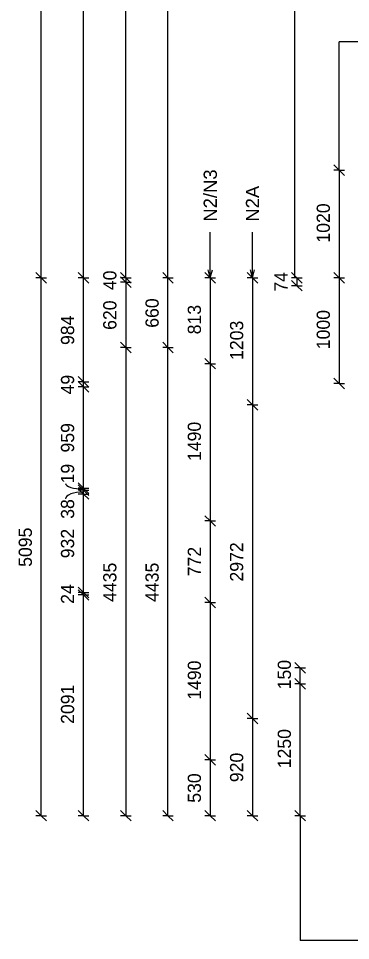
# Model space of a CAD drawing. Header units: millimetres. Extents: x -10946 to 4944, y -2802 to 10650.
# Drawn here: x -10946 to -7804, y -2578 to 6158 of the extents above; entities that cross this region are included whole.
import ezdxf

# ---------------------------------------------------------------- set-up
doc = ezdxf.new("R2010")
doc.units = ezdxf.units.MM
for name, color, linetype, lineweight in [('A-ANNO-DIMS', 211, 'Continuous', 9), ('A-ANNO-DIMS-50', 211, 'Continuous', 9), ('A-DETL-MBND', 5, 'Continuous', 18), ('G-ANNO-TEXT', 231, 'Continuous', 9)]:
    doc.layers.add(name, color=color, linetype=linetype, lineweight=lineweight)
doc.styles.add('Arial_1', font='arial.ttf', dxfattribs={"height": 125})
doc.styles.add('Nirmala UI Semilight', font='NirmalaS.ttf', dxfattribs={"height": 125})
doc.dimstyles.new('Arrow_Filled_-_2_5_NI_UI', dxfattribs={"dimscale": 304.8, "dimtxt": 130.920493, "dimasz": 0.328084, "dimexe": 0.164042, "dimexo": 0.0625, "dimgap": 0.164042, "dimtad": 1, "dimdec": 4, "dimzin": 0, "dimdsep": 46, "dimtxsty": 'Nirmala UI Semilight', "dimblk1": 'OBLIQUE', "dimblk2": 'OBLIQUE', "dimsah": 1, "dimcen": 0.09, "dimazin": 0, "dimtfac": 1, "dimtdec": 4, "dimtix": 1, "dimtmove": 0, "dimatfit": 3, "dimfxl": 0.164042, "dimfxlon": 1, "dimtvp": 1, "dimtolj": 1, "dimtzin": 0, "dimarcsym": 2})
doc.dimstyles.new('Arrow_Filled_-_2_5_NI_UI_2', dxfattribs={"dimscale": 304.8, "dimtxt": 130.920493, "dimasz": 0.328084, "dimexe": 0.164042, "dimexo": 0.0625, "dimgap": 0.164042, "dimtad": 1, "dimdec": 4, "dimzin": 0, "dimdsep": 46, "dimtxsty": 'Nirmala UI Semilight', "dimblk1": 'OBLIQUE', "dimblk2": 'OBLIQUE', "dimsah": 1, "dimcen": 0.09, "dimazin": 0, "dimtfac": 1, "dimtdec": 4, "dimtix": 1, "dimtmove": 1, "dimatfit": 3, "dimfxl": 0.164042, "dimfxlon": 1, "dimtvp": 1, "dimtolj": 1, "dimtzin": 0, "dimarcsym": 2})

# ---------------------------------------------------------------- blocks, each defined once
blk = doc.blocks.new('DIMBLOCK52-Elevation Front')
at = {"layer": 'A-ANNO-DIMS-50'}
for p, q in [((-8311.4, 3700), (-8361.4, 3750)), ((-8311.4, 3700), (-8361.4, 3700)), ((-8311.4, 3626), (-8361.4, 3676)), ((-8311.4, 3700), (-8311.4, 3626)), ((-8311.4, 3700), (-8261.4, 3650)), ((-8311.4, 3700), (-8261.4, 3700)), ((-8311.4, 3626), (-8361.4, 3626)), ((-8311.4, 3626), (-8261.4, 3576)), ((-8311.4, 3626), (-8261.4, 3626))]:
    blk.add_line(p, q, dxfattribs=at)
at = {"layer": 'A-ANNO-DIMS-50', "color": 0, "insert": (-8524.5, 3569), "char_height": 125, "width": 225.659, "attachment_point": 1, "rotation": 90, "line_spacing_factor": 1.142579, "style": 'Nirmala UI Semilight'}
blk.add_mtext('74', dxfattribs=at)
blk = doc.blocks.new('_Oblique')
at = {"color": 0, "linetype": 'ByBlock', "lineweight": -2}
blk.add_line((-0.5, -0.5), (0.5, 0.5), dxfattribs=at)
blk = doc.blocks.new('DIMBLOCK53-Elevation Front')
at = {"layer": 'A-ANNO-DIMS-50'}
for p, q in [((-9131.4, 3700), (-9181.4, 3750)), ((-9131.4, 3700), (-9181.4, 3700)), ((-9131.4, 3700), (-9131.4, 2887)), ((-9131.4, 3700), (-9081.4, 3650)), ((-9131.4, 3700), (-9081.4, 3700)), ((-9131.4, 2887), (-9181.4, 2937)), ((-9131.4, 2887), (-9181.4, 2887)), ((-9131.4, 2887), (-9081.4, 2837)), ((-9131.4, 2887), (-9081.4, 2887))]:
    blk.add_line(p, q, dxfattribs=at)
at = {"layer": 'A-ANNO-DIMS-50', "color": 0, "insert": (-9344.5, 3165), "char_height": 125, "width": 308.496, "attachment_point": 1, "rotation": 90, "line_spacing_factor": 1.142579, "style": 'Nirmala UI Semilight'}
blk.add_mtext('813', dxfattribs=at)
blk = doc.blocks.new('DIMBLOCK54-Elevation Front')
at = {"layer": 'A-ANNO-DIMS-50'}
for p, q in [((-9131.4, 2887), (-9181.4, 2937)), ((-9131.4, 2887), (-9181.4, 2887)), ((-9131.4, 2887), (-9131.4, 1397)), ((-9131.4, 2887), (-9081.4, 2837)), ((-9131.4, 2887), (-9081.4, 2887)), ((-9131.4, 1397), (-9181.4, 1447)), ((-9131.4, 1397), (-9181.4, 1397)), ((-9131.4, 1397), (-9081.4, 1347)), ((-9131.4, 1397), (-9081.4, 1397))]:
    blk.add_line(p, q, dxfattribs=at)
at = {"layer": 'A-ANNO-DIMS-50', "color": 0, "insert": (-9344.5, 1964.7), "char_height": 125, "width": 425.611, "attachment_point": 1, "rotation": 90, "line_spacing_factor": 1.142579, "style": 'Nirmala UI Semilight'}
blk.add_mtext('1490', dxfattribs=at)
blk = doc.blocks.new('DIMBLOCK55-Elevation Front')
at = {"layer": 'A-ANNO-DIMS-50'}
for p, q in [((-9131.4, 1397), (-9181.4, 1447)), ((-9131.4, 1397), (-9181.4, 1397)), ((-9131.4, 1397), (-9131.4, 625)), ((-9131.4, 1397), (-9081.4, 1347)), ((-9131.4, 1397), (-9081.4, 1397)), ((-9131.4, 625), (-9181.4, 675)), ((-9131.4, 625), (-9181.4, 625)), ((-9131.4, 625), (-9081.4, 575)), ((-9131.4, 625), (-9081.4, 625))]:
    blk.add_line(p, q, dxfattribs=at)
at = {"layer": 'A-ANNO-DIMS-50', "color": 0, "insert": (-9344.5, 872.9), "char_height": 125, "width": 331.348, "attachment_point": 1, "rotation": 90, "line_spacing_factor": 1.142579, "style": 'Nirmala UI Semilight'}
blk.add_mtext('772', dxfattribs=at)
blk = doc.blocks.new('DIMBLOCK56-Elevation Front')
at = {"layer": 'A-ANNO-DIMS-50'}
for p, q in [((-9131.4, 625), (-9181.4, 675)), ((-9131.4, 625), (-9181.4, 625)), ((-9131.4, 625), (-9131.4, -865)), ((-9131.4, 625), (-9081.4, 575)), ((-9131.4, 625), (-9081.4, 625)), ((-9131.4, -865), (-9181.4, -815)), ((-9131.4, -865), (-9181.4, -865)), ((-9131.4, -865), (-9081.4, -915)), ((-9131.4, -865), (-9081.4, -865))]:
    blk.add_line(p, q, dxfattribs=at)
at = {"layer": 'A-ANNO-DIMS-50', "color": 0, "insert": (-9344.5, -297.3), "char_height": 125, "width": 425.611, "attachment_point": 1, "rotation": 90, "line_spacing_factor": 1.142579, "style": 'Nirmala UI Semilight'}
blk.add_mtext('1490', dxfattribs=at)
blk = doc.blocks.new('DIMBLOCK57-Elevation Front')
at = {"layer": 'A-ANNO-DIMS-50'}
for p, q in [((-9131.4, -865), (-9181.4, -815)), ((-9131.4, -865), (-9181.4, -865)), ((-9131.4, -865), (-9131.4, -1395)), ((-9131.4, -865), (-9081.4, -915)), ((-9131.4, -865), (-9081.4, -865)), ((-9131.4, -1395), (-9181.4, -1345)), ((-9131.4, -1395), (-9181.4, -1395)), ((-9131.4, -1395), (-9081.4, -1445)), ((-9131.4, -1395), (-9081.4, -1395))]:
    blk.add_line(p, q, dxfattribs=at)
at = {"layer": 'A-ANNO-DIMS-50', "color": 0, "insert": (-9344.5, -1272.8), "char_height": 125, "width": 342.774, "attachment_point": 1, "rotation": 90, "line_spacing_factor": 1.142579, "style": 'Nirmala UI Semilight'}
blk.add_mtext('530', dxfattribs=at)
blk = doc.blocks.new('DIMBLOCK58-Elevation Front')
at = {"layer": 'A-ANNO-DIMS-50'}
for p, q in [((-8731.4, 3700), (-8781.4, 3750)), ((-8731.4, 3700), (-8781.4, 3700)), ((-8731.4, 3700), (-8731.4, 2497)), ((-8731.4, 3700), (-8681.4, 3650)), ((-8731.4, 3700), (-8681.4, 3700)), ((-8731.4, 2497), (-8781.4, 2547)), ((-8731.4, 2497), (-8781.4, 2497)), ((-8731.4, 2497), (-8681.4, 2447)), ((-8731.4, 2497), (-8681.4, 2497))]:
    blk.add_line(p, q, dxfattribs=at)
at = {"layer": 'A-ANNO-DIMS-50', "color": 0, "insert": (-8944.5, 2922.4), "char_height": 125, "width": 422.754, "attachment_point": 1, "rotation": 90, "line_spacing_factor": 1.142579, "style": 'Nirmala UI Semilight'}
blk.add_mtext('1203', dxfattribs=at)
blk = doc.blocks.new('DIMBLOCK59-Elevation Front')
at = {"layer": 'A-ANNO-DIMS-50'}
for p, q in [((-8731.4, 2497), (-8781.4, 2547)), ((-8731.4, 2497), (-8781.4, 2497)), ((-8731.4, 2497), (-8731.4, -475)), ((-8731.4, 2497), (-8681.4, 2447)), ((-8731.4, 2497), (-8681.4, 2497)), ((-8731.4, -475), (-8781.4, -425)), ((-8731.4, -475), (-8781.4, -475)), ((-8731.4, -475), (-8681.4, -525)), ((-8731.4, -475), (-8681.4, -475))]:
    blk.add_line(p, q, dxfattribs=at)
at = {"layer": 'A-ANNO-DIMS-50', "color": 0, "insert": (-8944.5, 823), "char_height": 125, "width": 451.319, "attachment_point": 1, "rotation": 90, "line_spacing_factor": 1.142579, "style": 'Nirmala UI Semilight'}
blk.add_mtext('2972', dxfattribs=at)
blk = doc.blocks.new('DIMBLOCK60-Elevation Front')
at = {"layer": 'A-ANNO-DIMS-50'}
for p, q in [((-8731.4, -475), (-8781.4, -425)), ((-8731.4, -475), (-8781.4, -475)), ((-8731.4, -475), (-8731.4, -1395)), ((-8731.4, -475), (-8681.4, -525)), ((-8731.4, -475), (-8681.4, -475)), ((-8731.4, -1395), (-8781.4, -1345)), ((-8731.4, -1395), (-8781.4, -1395)), ((-8731.4, -1395), (-8681.4, -1445)), ((-8731.4, -1395), (-8681.4, -1395))]:
    blk.add_line(p, q, dxfattribs=at)
at = {"layer": 'A-ANNO-DIMS-50', "color": 0, "insert": (-8944.5, -1077.8), "char_height": 125, "width": 342.774, "attachment_point": 1, "rotation": 90, "line_spacing_factor": 1.142579, "style": 'Nirmala UI Semilight'}
blk.add_mtext('920', dxfattribs=at)
blk = doc.blocks.new('DIMBLOCK64-Elevation Front')
at = {"layer": 'A-ANNO-DIMS-50'}
for p, q in [((-9531.4, 3040), (-9581.4, 3090)), ((-9531.4, 3040), (-9581.4, 3040)), ((-9531.4, -1395), (-9531.4, 3040)), ((-9531.4, 3040), (-9481.4, 2990)), ((-9531.4, 3040), (-9481.4, 3040)), ((-9531.4, -1395), (-9581.4, -1345)), ((-9531.4, -1395), (-9581.4, -1395)), ((-9531.4, -1395), (-9481.4, -1445)), ((-9531.4, -1395), (-9481.4, -1395))]:
    blk.add_line(p, q, dxfattribs=at)
at = {"layer": 'A-ANNO-DIMS-50', "color": 0, "insert": (-9744.5, 629.7), "char_height": 125, "width": 462.744, "attachment_point": 1, "rotation": 90, "line_spacing_factor": 1.142579, "style": 'Nirmala UI Semilight'}
blk.add_mtext('4435', dxfattribs=at)
blk = doc.blocks.new('DIMBLOCK65-Elevation Front')
at = {"layer": 'A-ANNO-DIMS-50'}
for p, q in [((-9531.4, 3700), (-9581.4, 3750)), ((-9531.4, 3700), (-9581.4, 3700)), ((-9531.4, 3040), (-9531.4, 3700)), ((-9531.4, 3700), (-9481.4, 3650)), ((-9531.4, 3700), (-9481.4, 3700)), ((-9531.4, 3040), (-9581.4, 3090)), ((-9531.4, 3040), (-9581.4, 3040)), ((-9531.4, 3040), (-9481.4, 2990)), ((-9531.4, 3040), (-9481.4, 3040))]:
    blk.add_line(p, q, dxfattribs=at)
at = {"layer": 'A-ANNO-DIMS-50', "color": 0, "insert": (-9744.5, 3227.2), "char_height": 125, "width": 342.774, "attachment_point": 1, "rotation": 90, "line_spacing_factor": 1.142579, "style": 'Nirmala UI Semilight'}
blk.add_mtext('660', dxfattribs=at)
blk = doc.blocks.new('DIMBLOCK66-Elevation Front')
at = {"layer": 'A-ANNO-DIMS-50'}
for p, q in [((-9931.4, 3700), (-9981.4, 3750)), ((-9931.4, 3660), (-9981.4, 3710)), ((-9931.4, 3700), (-9981.4, 3700)), ((-9931.4, 3700), (-9931.4, 3660)), ((-9931.4, 3700), (-9881.4, 3650)), ((-9931.4, 3700), (-9881.4, 3700)), ((-9931.4, 3660), (-9981.4, 3660)), ((-9931.4, 3660), (-9881.4, 3610)), ((-9931.4, 3660), (-9881.4, 3660))]:
    blk.add_line(p, q, dxfattribs=at)
at = {"layer": 'A-ANNO-DIMS-50', "color": 0, "insert": (-10144.5, 3583.6), "char_height": 125, "width": 231.372, "attachment_point": 1, "rotation": 90, "line_spacing_factor": 1.142579, "style": 'Nirmala UI Semilight'}
blk.add_mtext('40', dxfattribs=at)
blk = doc.blocks.new('DIMBLOCK67-Elevation Front')
at = {"layer": 'A-ANNO-DIMS-50'}
for p, q in [((-9931.4, 3660), (-9981.4, 3710)), ((-9931.4, 3660), (-9981.4, 3660)), ((-9931.4, 3660), (-9931.4, 3040)), ((-9931.4, 3660), (-9881.4, 3610)), ((-9931.4, 3660), (-9881.4, 3660)), ((-9931.4, 3040), (-9981.4, 3090)), ((-9931.4, 3040), (-9981.4, 3040)), ((-9931.4, 3040), (-9881.4, 2990)), ((-9931.4, 3040), (-9881.4, 3040))]:
    blk.add_line(p, q, dxfattribs=at)
at = {"layer": 'A-ANNO-DIMS-50', "color": 0, "insert": (-10144.5, 3207.2), "char_height": 125, "width": 342.774, "attachment_point": 1, "rotation": 90, "line_spacing_factor": 1.142579, "style": 'Nirmala UI Semilight'}
blk.add_mtext('620', dxfattribs=at)
blk = doc.blocks.new('DIMBLOCK68-Elevation Front')
at = {"layer": 'A-ANNO-DIMS-50'}
for p, q in [((-9931.4, 3040), (-9981.4, 3090)), ((-9931.4, 3040), (-9981.4, 3040)), ((-9931.4, 3040), (-9931.4, -1395)), ((-9931.4, 3040), (-9881.4, 2990)), ((-9931.4, 3040), (-9881.4, 3040)), ((-9931.4, -1395), (-9981.4, -1345)), ((-9931.4, -1395), (-9981.4, -1395)), ((-9931.4, -1395), (-9881.4, -1445)), ((-9931.4, -1395), (-9881.4, -1395))]:
    blk.add_line(p, q, dxfattribs=at)
at = {"layer": 'A-ANNO-DIMS-50', "color": 0, "insert": (-10144.5, 629.7), "char_height": 125, "width": 462.744, "attachment_point": 1, "rotation": 90, "line_spacing_factor": 1.142579, "style": 'Nirmala UI Semilight'}
blk.add_mtext('4435', dxfattribs=at)
blk = doc.blocks.new('DIMBLOCK69-Elevation Front')
at = {"layer": 'A-ANNO-DIMS-50'}
for p, q in [((-10331.4, 695.9), (-10381.4, 745.9)), ((-10331.4, 695.9), (-10381.4, 695.9)), ((-10331.4, -1395), (-10331.4, 695.9)), ((-10331.4, 695.9), (-10281.4, 645.9)), ((-10331.4, 695.9), (-10281.4, 695.9)), ((-10331.4, -1395), (-10381.4, -1345)), ((-10331.4, -1395), (-10381.4, -1395)), ((-10331.4, -1395), (-10281.4, -1445)), ((-10331.4, -1395), (-10281.4, -1395))]:
    blk.add_line(p, q, dxfattribs=at)
at = {"layer": 'A-ANNO-DIMS-50', "color": 0, "insert": (-10544.5, -525.7), "char_height": 125, "width": 422.754, "attachment_point": 1, "rotation": 90, "line_spacing_factor": 1.142579, "style": 'Nirmala UI Semilight'}
blk.add_mtext('2091', dxfattribs=at)
blk = doc.blocks.new('DIMBLOCK70-Elevation Front')
at = {"layer": 'A-ANNO-DIMS-50'}
for p, q in [((-10331.4, 720.2), (-10381.4, 770.2)), ((-10331.4, 695.9), (-10381.4, 745.9)), ((-10331.4, 720.2), (-10381.4, 720.2)), ((-10331.4, 695.9), (-10331.4, 720.2)), ((-10331.4, 720.2), (-10281.4, 670.2)), ((-10331.4, 720.2), (-10281.4, 720.2)), ((-10331.4, 695.9), (-10381.4, 695.9)), ((-10331.4, 695.9), (-10281.4, 645.9)), ((-10331.4, 695.9), (-10281.4, 695.9))]:
    blk.add_line(p, q, dxfattribs=at)
at = {"layer": 'A-ANNO-DIMS-50', "color": 0, "insert": (-10544.5, 611.6), "char_height": 125, "width": 231.372, "attachment_point": 1, "rotation": 90, "line_spacing_factor": 1.142579, "style": 'Nirmala UI Semilight'}
blk.add_mtext('24', dxfattribs=at)
blk = doc.blocks.new('DIMBLOCK71-Elevation Front')
at = {"layer": 'A-ANNO-DIMS-50'}
for p, q in [((-10331.4, 1651.9), (-10381.4, 1701.9)), ((-10331.4, 1651.9), (-10381.4, 1651.9)), ((-10331.4, 720.2), (-10331.4, 1651.9)), ((-10331.4, 1651.9), (-10281.4, 1601.9)), ((-10331.4, 1651.9), (-10281.4, 1651.9)), ((-10331.4, 720.2), (-10381.4, 770.2)), ((-10331.4, 720.2), (-10381.4, 720.2)), ((-10331.4, 720.2), (-10281.4, 670.2)), ((-10331.4, 720.2), (-10281.4, 720.2))]:
    blk.add_line(p, q, dxfattribs=at)
at = {"layer": 'A-ANNO-DIMS-50', "color": 0, "insert": (-10544.5, 1043.3), "char_height": 125, "width": 342.774, "attachment_point": 1, "rotation": 90, "line_spacing_factor": 1.142579, "style": 'Nirmala UI Semilight'}
blk.add_mtext('932', dxfattribs=at)
blk = doc.blocks.new('DIMBLOCK72-Elevation Front')
at = {"layer": 'A-ANNO-DIMS-50'}
for p, q in [((-10331.4, 1689.7), (-10381.4, 1739.7)), ((-10331.4, 1651.9), (-10381.4, 1701.9)), ((-10331.4, 1689.7), (-10381.4, 1689.7)), ((-10331.4, 1651.9), (-10331.4, 1689.7)), ((-10331.4, 1689.7), (-10281.4, 1639.7)), ((-10331.4, 1689.7), (-10281.4, 1689.7)), ((-10331.4, 1651.9), (-10381.4, 1651.9)), ((-10331.4, 1651.9), (-10281.4, 1601.9)), ((-10331.4, 1651.9), (-10281.4, 1651.9))]:
    blk.add_line(p, q, dxfattribs=at)
blk.add_ellipse((-10331.4, 1607.9), major_axis=(169, 0), ratio=0.372414, start_param=1.570796, end_param=3.141593, dxfattribs=at)
at = {"layer": 'A-ANNO-DIMS-50', "color": 0, "insert": (-10544.5, 1417.5), "char_height": 125, "width": 228.516, "attachment_point": 1, "rotation": 90, "line_spacing_factor": 1.142579, "style": 'Nirmala UI Semilight'}
blk.add_mtext('38', dxfattribs=at)
blk = doc.blocks.new('DIMBLOCK73-Elevation Front')
at = {"layer": 'A-ANNO-DIMS-50'}
for p, q in [((-10331.4, 1708.6), (-10381.4, 1758.6)), ((-10331.4, 1689.7), (-10381.4, 1739.7)), ((-10331.4, 1708.6), (-10381.4, 1708.6)), ((-10331.4, 1689.7), (-10381.4, 1689.7)), ((-10331.4, 1689.7), (-10331.4, 1708.6)), ((-10331.4, 1708.6), (-10281.4, 1658.6)), ((-10331.4, 1708.6), (-10281.4, 1708.6)), ((-10331.4, 1689.7), (-10281.4, 1639.7)), ((-10331.4, 1689.7), (-10281.4, 1689.7))]:
    blk.add_line(p, q, dxfattribs=at)
blk.add_ellipse((-10331.4, 1752.2), major_axis=(169, 0), ratio=0.313782, start_param=3.141593, end_param=4.712389, dxfattribs=at)
at = {"layer": 'A-ANNO-DIMS-50', "color": 0, "insert": (-10544.5, 1752.2), "char_height": 125, "width": 194.238, "attachment_point": 1, "rotation": 90, "line_spacing_factor": 1.142579, "style": 'Nirmala UI Semilight'}
blk.add_mtext('19', dxfattribs=at)
blk = doc.blocks.new('DIMBLOCK74-Elevation Front')
at = {"layer": 'A-ANNO-DIMS-50'}
for p, q in [((-10331.4, 2667.5), (-10381.4, 2717.5)), ((-10331.4, 2667.5), (-10381.4, 2667.5)), ((-10331.4, 1708.6), (-10331.4, 2667.5)), ((-10331.4, 2667.5), (-10281.4, 2617.5)), ((-10331.4, 2667.5), (-10281.4, 2667.5)), ((-10331.4, 1708.6), (-10381.4, 1758.6)), ((-10331.4, 1708.6), (-10381.4, 1708.6)), ((-10331.4, 1708.6), (-10281.4, 1658.6)), ((-10331.4, 1708.6), (-10281.4, 1708.6))]:
    blk.add_line(p, q, dxfattribs=at)
at = {"layer": 'A-ANNO-DIMS-50', "color": 0, "insert": (-10544.5, 2045.2), "char_height": 125, "width": 342.774, "attachment_point": 1, "rotation": 90, "line_spacing_factor": 1.142579, "style": 'Nirmala UI Semilight'}
blk.add_mtext('959', dxfattribs=at)
blk = doc.blocks.new('DIMBLOCK75-Elevation Front')
at = {"layer": 'A-ANNO-DIMS-50'}
for p, q in [((-10331.4, 2716), (-10381.4, 2766)), ((-10331.4, 2667.5), (-10381.4, 2717.5)), ((-10331.4, 2716), (-10381.4, 2716)), ((-10331.4, 2667.5), (-10331.4, 2716)), ((-10331.4, 2716), (-10281.4, 2666)), ((-10331.4, 2716), (-10281.4, 2716)), ((-10331.4, 2667.5), (-10381.4, 2667.5)), ((-10331.4, 2667.5), (-10281.4, 2617.5)), ((-10331.4, 2667.5), (-10281.4, 2667.5))]:
    blk.add_line(p, q, dxfattribs=at)
at = {"layer": 'A-ANNO-DIMS-50', "color": 0, "insert": (-10544.5, 2595.4), "char_height": 125, "width": 231.372, "attachment_point": 1, "rotation": 90, "line_spacing_factor": 1.142579, "style": 'Nirmala UI Semilight'}
blk.add_mtext('49', dxfattribs=at)
blk = doc.blocks.new('DIMBLOCK76-Elevation Front')
at = {"layer": 'A-ANNO-DIMS-50'}
for p, q in [((-10331.4, 3700), (-10381.4, 3750)), ((-10331.4, 3700), (-10381.4, 3700)), ((-10331.4, 2716), (-10331.4, 3700)), ((-10331.4, 3700), (-10281.4, 3650)), ((-10331.4, 3700), (-10281.4, 3700)), ((-10331.4, 2716), (-10381.4, 2766)), ((-10331.4, 2716), (-10381.4, 2716)), ((-10331.4, 2716), (-10281.4, 2666)), ((-10331.4, 2716), (-10281.4, 2716))]:
    blk.add_line(p, q, dxfattribs=at)
at = {"layer": 'A-ANNO-DIMS-50', "color": 0, "insert": (-10544.5, 3064), "char_height": 125, "width": 345.63, "attachment_point": 1, "rotation": 90, "line_spacing_factor": 1.142579, "style": 'Nirmala UI Semilight'}
blk.add_mtext('984', dxfattribs=at)
blk = doc.blocks.new('DIMBLOCK79-Elevation Front')
at = {"layer": 'A-ANNO-DIMS-50'}
for p, q in [((-10731.4, 3700), (-10781.4, 3750)), ((-10731.4, 3700), (-10781.4, 3700)), ((-10731.4, -1395), (-10731.4, 3700)), ((-10731.4, 3700), (-10681.4, 3650)), ((-10731.4, 3700), (-10681.4, 3700)), ((-10731.4, -1395), (-10781.4, -1345)), ((-10731.4, -1395), (-10781.4, -1395)), ((-10731.4, -1395), (-10681.4, -1445)), ((-10731.4, -1395), (-10681.4, -1395))]:
    blk.add_line(p, q, dxfattribs=at)
at = {"layer": 'A-ANNO-DIMS-50', "color": 0, "insert": (-10944.5, 962.1), "char_height": 125, "width": 457.032, "attachment_point": 1, "rotation": 90, "line_spacing_factor": 1.142579, "style": 'Nirmala UI Semilight'}
blk.add_mtext('5095', dxfattribs=at)
blk = doc.blocks.new('DIMBLOCK95-Elevation Front')
at = {"layer": 'A-ANNO-DIMS-50'}
for p, q in [((-8279.9, -145), (-8329.9, -95)), ((-8279.9, -145), (-8329.9, -145)), ((-8279.9, -1395), (-8279.9, -145)), ((-8279.9, -145), (-8229.9, -195)), ((-8279.9, -145), (-8229.9, -145)), ((-8279.9, -1395), (-8329.9, -1345)), ((-8279.9, -1395), (-8329.9, -1395)), ((-8279.9, -1395), (-8229.9, -1445)), ((-8279.9, -1395), (-8229.9, -1395))]:
    blk.add_line(p, q, dxfattribs=at)
at = {"layer": 'A-ANNO-DIMS-50', "color": 0, "insert": (-8493, -946.1), "char_height": 125, "width": 422.754, "attachment_point": 1, "rotation": 90, "line_spacing_factor": 1.142579, "style": 'Nirmala UI Semilight'}
blk.add_mtext('1250', dxfattribs=at)
blk = doc.blocks.new('DIMBLOCK96-Elevation Front')
at = {"layer": 'A-ANNO-DIMS-50'}
for p, q in [((-8279.9, 5), (-8329.9, 55)), ((-8279.9, 5), (-8329.9, 5)), ((-8279.9, -145), (-8279.9, 5)), ((-8279.9, 5), (-8229.9, -45)), ((-8279.9, 5), (-8229.9, 5)), ((-8279.9, -145), (-8329.9, -95)), ((-8279.9, -145), (-8329.9, -145)), ((-8279.9, -145), (-8229.9, -195)), ((-8279.9, -145), (-8229.9, -145))]:
    blk.add_line(p, q, dxfattribs=at)
at = {"layer": 'A-ANNO-DIMS-50', "color": 0, "insert": (-8493, -198.5), "char_height": 125, "width": 308.496, "attachment_point": 1, "rotation": 90, "line_spacing_factor": 1.142579, "style": 'Nirmala UI Semilight'}
blk.add_mtext('150', dxfattribs=at)
blk = doc.blocks.new('DIMBLOCK105-Elevation Front')
at = {"layer": 'A-ANNO-DIMS-50'}
for p, q in [((-7911.4, 4720), (-7961.4, 4770)), ((-7911.4, 4720), (-7961.4, 4720)), ((-7911.4, 4720), (-7911.4, 3700)), ((-7911.4, 4720), (-7861.4, 4670)), ((-7911.4, 4720), (-7861.4, 4720)), ((-7911.4, 3700), (-7961.4, 3750)), ((-7911.4, 3700), (-7961.4, 3700)), ((-7911.4, 3700), (-7861.4, 3650)), ((-7911.4, 3700), (-7861.4, 3700))]:
    blk.add_line(p, q, dxfattribs=at)
at = {"layer": 'A-ANNO-DIMS-50', "color": 0, "insert": (-8124.5, 4033.9), "char_height": 125, "width": 422.754, "attachment_point": 1, "rotation": 90, "line_spacing_factor": 1.142579, "style": 'Nirmala UI Semilight'}
blk.add_mtext('1020', dxfattribs=at)
blk = doc.blocks.new('DIMBLOCK106-Elevation Front')
at = {"layer": 'A-ANNO-DIMS-50'}
for p, q in [((-7911.4, 3700), (-7961.4, 3750)), ((-7911.4, 3700), (-7961.4, 3700)), ((-7911.4, 3700), (-7911.4, 2700)), ((-7911.4, 3700), (-7861.4, 3650)), ((-7911.4, 3700), (-7861.4, 3700)), ((-7911.4, 2700), (-7961.4, 2750)), ((-7911.4, 2700), (-7961.4, 2700)), ((-7911.4, 2700), (-7861.4, 2650)), ((-7911.4, 2700), (-7861.4, 2700))]:
    blk.add_line(p, q, dxfattribs=at)
at = {"layer": 'A-ANNO-DIMS-50', "color": 0, "insert": (-8124.5, 3023.9), "char_height": 125, "width": 422.754, "attachment_point": 1, "rotation": 90, "line_spacing_factor": 1.142579, "style": 'Nirmala UI Semilight'}
blk.add_mtext('1000', dxfattribs=at)

msp = doc.modelspace()

# ---------------------------------------------------------------- linework, layer by layer
at = {"layer": 'A-DETL-MBND'}
for p, q in [((-10731.44889, 3700), (-10731.44889, 10436.46419)), ((-10331.44889, 3700), (-10331.44889, 9636.46419)), ((-9931.44889, 3700), (-9931.44889, 8991.46419)), ((-9531.44889, 3700), (-9531.44889, 8591.46419)), ((-8331.44889, 3700), (-8331.44889, 7406.62863)), ((-7911.44889, 4720), (-7911.44889, 5934.70057)), ((-6463.80383, 5934.70057), (-7911.44889, 5934.70057)), ((-8279.9227, -1395), (-8279.9227, -2578.17895)), ((-6463.80383, -2578.17895), (-8279.9227, -2578.17895))]:
    msp.add_line(p, q, dxfattribs=at)
at = {"layer": 'G-ANNO-TEXT', "color": 7}
for p, q in [((-9131.46909, 3700), (-9131.47361, 4132.63405)), ((-8731.39002, 3699.99979), (-8731.39454, 4132.63384)), ((-9131.46909, 3700), (-9151.56606, 3774.99979)), ((-9131.46909, 3700), (-9111.37369, 3775.00021)), ((-8731.39002, 3699.99979), (-8751.487, 3774.99958)), ((-8731.39002, 3699.99979), (-8711.29462, 3775))]:
    msp.add_line(p, q, dxfattribs=at)

# ---------------------------------------------------------------- texts
at = {"layer": 'G-ANNO-TEXT', "color": 7, "char_height": 125, "attachment_point": 1, "rotation": 90, "style": 'Arial_1'}
for s, insert, width in [('N2/N3', (-9193.97466, 4232.63305), 597.2571875), ('N2A', (-8793.89559, 4232.63284), 408.860625)]:
    msp.add_mtext(s, dxfattribs=dict(at, insert=insert, width=width))

# ---------------------------------------------------------------- dimensions: what is measured, and where the dimension line sits
at = {"layer": 'A-ANNO-DIMS'}
for base, p1, p2, override, picture, middle in [((-7911.44889, 3700), (-7861.44889, 4720), (-7861.44889, 3700), {"dimpost": '<>', "dimfxl": 1020}, 'DIMBLOCK105-Elevation Front', (-8026.38962, 4210)), ((-9931.44889, 3660), (-9881.44889, 3700), (-9881.44889, 3660), {"dimpost": '<>', "dimfxl": 40}, 'DIMBLOCK66-Elevation Front', (-10046.04094, 3680)), ((-8311.44889, 3626), (-8261.44889, 3700), (-8261.44889, 3626), {"dimpost": '<>', "dimfxl": 74}, 'DIMBLOCK52-Elevation Front', (-8423.94889, 3663)), ((-10731.44889, 3700), (-10681.44889, -1395), (-10681.44889, 3700), {"dimpost": '<>', "dimfxl": 5095}, 'DIMBLOCK79-Elevation Front', (-10846.08453, 1152.5)), ((-10331.44889, 3700), (-10281.44889, 2716.04426), (-10281.44889, 3700), {"dimpost": '<>', "dimfxl": 983.955741}, 'DIMBLOCK76-Elevation Front', (-10446.08453, 3208.02213)), ((-9931.44889, 3040), (-9881.44889, 3660), (-9881.44889, 3040), {"dimpost": '<>', "dimfxl": 620}, 'DIMBLOCK67-Elevation Front', (-10046.08453, 3350)), ((-9531.44889, 3700), (-9481.44889, 3040), (-9481.44889, 3700), {"dimpost": '<>', "dimfxl": 660}, 'DIMBLOCK65-Elevation Front', (-9646.08453, 3370)), ((-9131.44889, 2887), (-9081.44889, 3700), (-9081.44889, 2887), {"dimpost": '<>', "dimfxl": 813}, 'DIMBLOCK53-Elevation Front', (-9246.4332, 3293.5)), ((-8731.44889, 2497), (-8681.44889, 3700), (-8681.44889, 2497), {"dimpost": '<>', "dimfxl": 1203}, 'DIMBLOCK58-Elevation Front', (-8846.4332, 3098.5)), ((-7911.44889, 2700), (-7861.44889, 3700), (-7861.44889, 2700), {"dimpost": '<>', "dimfxl": 1000}, 'DIMBLOCK106-Elevation Front', (-8026.38962, 3200)), ((-9931.44889, -1395), (-9881.44889, 3040), (-9881.44889, -1395), {"dimpost": '<>', "dimfxl": 4435}, 'DIMBLOCK68-Elevation Front', (-10046.08453, 822.5)), ((-9531.44889, 3040), (-9481.44889, -1395), (-9481.44889, 3040), {"dimpost": '<>', "dimfxl": 4435}, 'DIMBLOCK64-Elevation Front', (-9646.08453, 822.5)), ((-9131.44889, 1397), (-9081.44889, 2887), (-9081.44889, 1397), {"dimpost": '<>', "dimfxl": 1490}, 'DIMBLOCK54-Elevation Front', (-9246.4332, 2142)), ((-10331.44889, 2716.04426), (-10281.44889, 2667.52146), (-10281.44889, 2716.04426), {"dimpost": '<>', "dimfxl": 48.522802}, 'DIMBLOCK75-Elevation Front', (-10446.08453, 2691.78286)), ((-10331.44889, 2667.52146), (-10281.44889, 1708.62233), (-10281.44889, 2667.52146), {"dimpost": '<>', "dimfxl": 958.899123}, 'DIMBLOCK74-Elevation Front', (-10446.08453, 2188.07189)), ((-8731.44889, -475), (-8681.44889, 2497), (-8681.44889, -475), {"dimpost": '<>', "dimfxl": 2972}, 'DIMBLOCK59-Elevation Front', (-8846.08453, 1011)), ((-10331.44889, 1651.92606), (-10281.44889, 720.235), (-10281.44889, 1651.92606), {"dimpost": '<>', "dimfxl": 931.691066}, 'DIMBLOCK71-Elevation Front', (-10446.08453, 1186.08053)), ((-9131.44889, 625), (-9081.44889, 1397), (-9081.44889, 625), {"dimpost": '<>', "dimfxl": 772}, 'DIMBLOCK55-Elevation Front', (-9244.99492, 1011)), ((-10331.448894, 720.234998), (-10281.448894, 695.865549), (-10281.448894, 720.234998), {"dimpost": '<>', "dimfxl": 24.369449}, 'DIMBLOCK70-Elevation Front', (-10444.994919, 708.050273)), ((-10331.448894172, 695.8655486832), (-10281.448894172, -1395.0000000001), (-10281.448894172, 695.8655486832), {"dimpost": '<>', "dimfxl": 2090.865549}, 'DIMBLOCK69-Elevation Front', (-10446.4332039392, -349.5672256585)), ((-9131.44889, -865), (-9081.44889, 625), (-9081.44889, -865), {"dimpost": '<>', "dimfxl": 1490}, 'DIMBLOCK56-Elevation Front', (-9246.4332, -120)), ((-8279.9227, 5.00045), (-8229.9227, -144.99955), (-8229.9227, 5.00045), {"dimpost": '<>', "dimfxl": 150}, 'DIMBLOCK96-Elevation Front', (-8394.86342, -69.99955)), ((-8279.922698, -144.999553), (-8229.922698, -1395), (-8229.922698, -144.999553), {"dimpost": '<>', "dimfxl": 1250.000447}, 'DIMBLOCK95-Elevation Front', (-8394.863423, -769.999777)), ((-8731.44889, -1395), (-8681.44889, -475), (-8681.44889, -1395), {"dimpost": '<>', "dimfxl": 920}, 'DIMBLOCK60-Elevation Front', (-8846.08453, -935)), ((-9131.44889, -1395), (-9081.44889, -865), (-9081.44889, -1395), {"dimpost": '<>', "dimfxl": 530}, 'DIMBLOCK57-Elevation Front', (-9246.08453, -1130))]:
    dim = msp.add_linear_dim(base=base, p1=p1, p2=p2, angle=90, dimstyle='Arrow_Filled_-_2_5_NI_UI', override=override, dxfattribs=at)
    dim.commit()
    dim.dimension.update_dxf_attribs({"geometry": picture, "text_midpoint": middle})
for base, p1, p2, override, picture, middle in [((-10331.448894, 1708.622334), (-10281.448894, 1689.723577), (-10281.448894, 1708.622334), {"dimpost": '<>', "dimfxl": 18.898757}, 'DIMBLOCK73-Elevation Front', (-10461.201522, 1849.327205)), ((-10331.44889, 1689.72358), (-10281.44889, 1651.92606), (-10281.44889, 1689.72358), {"dimpost": '<>', "dimfxl": 37.797513}, 'DIMBLOCK72-Elevation Front', (-10461.20152, 1531.70801))]:
    dim = msp.add_linear_dim(base=base, p1=p1, p2=p2, angle=90, dimstyle='Arrow_Filled_-_2_5_NI_UI_2', override=override, dxfattribs=at)
    dim.commit()
    dim.dimension.update_dxf_attribs({"geometry": picture, "text_midpoint": middle, "dimtype": 160, "text_rotation": 90})

doc.saveas('drawing.dxf')
